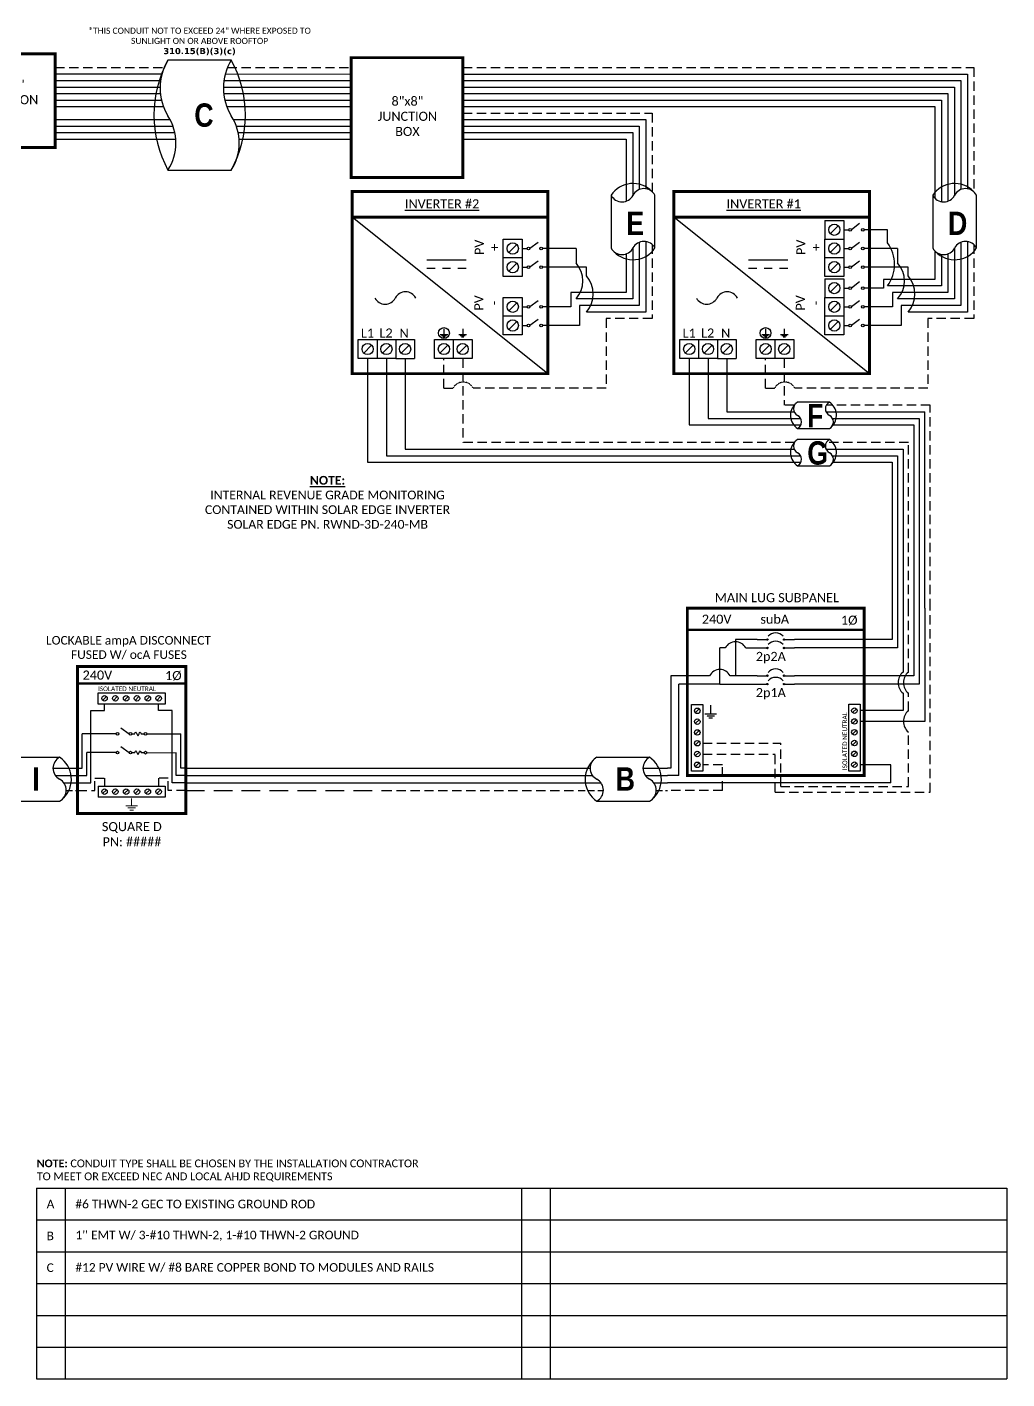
# Model space of a CAD drawing. Header units: feet. Extents: x 8170 to 8800, y 14547 to 15104.
# Drawn here: x 8405 to 8800, y 14547 to 15092 of the extents above; entities that cross this region are included whole.
import ezdxf

# ---------------------------------------------------------------- set-up
doc = ezdxf.new("R2010")
doc.units = ezdxf.units.FT
doc.header["$MEASUREMENT"] = 0
doc.linetypes.add('DASHED', pattern=[0.75, 0.5, -0.25])
doc.linetypes.add('HIDDEN', pattern=[0.375, 0.25, -0.125])
for name, color, linetype in [('ONE LINE BLOCKS', 7, 'Continuous'), ('TABLES', 7, 'Continuous'), ('TEXT', 7, 'Continuous'), ('Z - TITLEBLOCK TXT', 7, 'Continuous')]:
    doc.layers.add(name, color=color, linetype=linetype)
doc.styles.add('ONE LINE TXT', font='techb___.ttf')
doc.styles.get("Standard").update_dxf_attribs({"font": 'calibri.ttf'})

# ---------------------------------------------------------------- blocks, each defined once
blk = doc.blocks.new('2inverterSub')
at = {"layer": 'ONE LINE BLOCKS', "linetype": 'Continuous'}
h = blk.add_hatch(color=1, dxfattribs=at)
h.dxf.hatch_style = 1
edge = h.paths.add_edge_path()
edge.add_arc((40.28, 60.73), 0.291, 0, 360)
h = blk.add_hatch(color=1, dxfattribs=at)
h.dxf.hatch_style = 1
edge = h.paths.add_edge_path()
edge.add_arc((46.96, 60.73), 0.291, 0, 360)
h = blk.add_hatch(color=1, dxfattribs=at)
h.dxf.hatch_style = 1
edge = h.paths.add_edge_path()
edge.add_arc((40.28, 57.35), 0.291, 0, 360)
h = blk.add_hatch(color=1, dxfattribs=at)
h.dxf.hatch_style = 1
edge = h.paths.add_edge_path()
edge.add_arc((46.96, 57.35), 0.291, 0, 360)
h = blk.add_hatch(color=1, dxfattribs=at)
h.dxf.hatch_style = 1
edge = h.paths.add_edge_path()
edge.add_arc((40.28, 46.17), 0.291, 0, 360)
h = blk.add_hatch(color=1, dxfattribs=at)
h.dxf.hatch_style = 1
edge = h.paths.add_edge_path()
edge.add_arc((46.96, 46.17), 0.291, 0, 360)
h = blk.add_hatch(color=1, dxfattribs=at)
h.dxf.hatch_style = 1
edge = h.paths.add_edge_path()
edge.add_arc((40.28, 42.79), 0.291, 0, 360)
h = blk.add_hatch(color=1, dxfattribs=at)
h.dxf.hatch_style = 1
edge = h.paths.add_edge_path()
edge.add_arc((46.96, 42.79), 0.291, 0, 360)
at = {"color": 7, "linetype": 'Continuous'}
for p, q in [((90.5, 73.37), (90.5, 60.73)), ((99.2, 73.37), (99.2, 46.17)), ((36.09, 60.73), (27.43, 60.73)), ((27.43, 60.73), (27.43, 46.17)), ((90.5, 60.73), (51.15, 60.73)), ((17.02, 46.17), (1.34, 46.17)), ((1.34, 46.17), (1.34, 9)), ((36.09, 46.17), (25.26, 46.17)), ((99.2, 46.17), (51.15, 46.17)), ((1.34, 9), (0, 9))]:
    blk.add_line(p, q, dxfattribs=at)
at = {"color": 10, "linetype": 'Continuous'}
for p, q in [((92.67, 73.37), (92.67, 57.35)), ((101.37, 73.37), (101.37, 42.79)), ((21.14, 42.79), (21.14, 57.35)), ((23.31, 57.35), (21.14, 57.35)), ((31.55, 57.35), (36.09, 57.35)), ((92.67, 57.35), (51.15, 57.35)), ((21.14, 42.79), (4.63, 42.79)), ((4.63, 6), (4.63, 42.79)), ((21.14, 42.79), (36.09, 42.79)), ((101.37, 42.79), (51.15, 42.79)), ((4.63, 6), (0, 6))]:
    blk.add_line(p, q, dxfattribs=at)
at = {"color": 253, "linetype": 'Continuous'}
for p, q in [((94.85, 73.37), (94.85, 47.66)), ((103.55, 73.37), (103.55, 27.76)), ((94.85, 39.1), (94.85, 32.11)), ((94.85, 32.11), (77.54, 32.11)), ((103.55, 27.76), (77.54, 27.76)), ((89.88, 10.36), (77.54, 10.36)), ((89.88, 3), (89.88, 10.36)), ((89.88, 3), (0, 3))]:
    blk.add_line(p, q, dxfattribs=at)
at = {"color": 10, "linetype": 'Continuous'}
blk.add_arc((27.43, 55.19), 4.65, 27.6639, 152.3361, dxfattribs=at)
at = {"color": 7, "linetype": 'Continuous'}
blk.add_arc((21.14, 44.01), 4.65, 27.6639, 152.3361, dxfattribs=at)
at = {"color": 253, "linetype": 'Continuous'}
blk.add_arc((98.43, 43.38), 5.58, 129.9215, 230.0785, dxfattribs=at)
at = {"layer": 'ONE LINE BLOCKS', "lineweight": 50}
blk.add_line((8.04, 64.67), (79.2, 64.67), dxfattribs=at)
at = {"layer": 'ONE LINE BLOCKS', "lineweight": 50, "const_width": 1.19}
blk.add_lwpolyline([(8.04, 6.01), (8.04, 73.37), (79.2, 73.37), (79.2, 6.01)], close=True, dxfattribs=at)
at = {"layer": 'TEXT', "color": 92, "linetype": 'HIDDEN', "ltscale": 15}
for p, q in [((97.02, 47.66), (97.02, 73.37)), ((105.72, -0.66), (105.72, 73.37)), ((97.02, 32.03), (97.02, 39.1)), ((97.02, 1.52), (97.02, 23.48)), ((14.31, 18.99), (45.6, 18.99)), ((45.6, 1.52), (45.6, 18.99)), ((14.31, 14.64), (43.39, 14.64)), ((43.39, -0.66), (43.39, 14.64)), ((22.14, 10.28), (14.31, 10.28)), ((22.14, 0), (22.14, 10.28)), ((22.14, 0), (0, 0)), ((45.6, 1.52), (97.02, 1.52)), ((43.39, -0.66), (105.72, -0.66))]:
    blk.add_line(p, q, dxfattribs=at)
at = {"layer": 'TEXT', "color": 92, "linetype": 'HIDDEN', "flags": 128}
for points in [[(17.42, 34.26), (17.42, 30.76)], [(15.08, 30.76), (19.76, 30.76)], [(18.95, 29.89), (15.89, 29.89)], [(18.13, 29.02), (16.7, 29.02)]]:
    blk.add_lwpolyline(points, dxfattribs=at)
at = {"layer": 'TEXT', "color": 92, "linetype": 'Continuous', "ltscale": 4}
for centre in [(100.49, 43.38), (100.49, 27.76)]:
    blk.add_arc(centre, 5.51, 129.059, 230.941, dxfattribs=at)
at = {"layer": 'Z - TITLEBLOCK TXT', "color": 1, "linetype": 'Continuous'}
for p, q in [((9.77, 7.69), (9.77, 34.63)), ((9.77, 34.63), (14.31, 34.63)), ((14.31, 34.63), (14.31, 7.69)), ((73, 7.76), (73, 34.71)), ((73, 34.71), (77.54, 34.71)), ((77.54, 34.71), (77.54, 7.76)), ((14.31, 7.69), (9.77, 7.69)), ((77.54, 7.76), (73, 7.76))]:
    blk.add_line(p, q, dxfattribs=at)
at = {"layer": 'Z - TITLEBLOCK TXT', "color": 4, "linetype": 'Continuous'}
for p, q in [((12.83, 32.82), (11.25, 31.25)), ((76.06, 32.9), (74.49, 31.32)), ((12.83, 28.47), (11.25, 26.9)), ((76.06, 28.54), (74.49, 26.97)), ((12.83, 24.12), (11.25, 22.55)), ((76.06, 24.19), (74.49, 22.62)), ((12.83, 19.77), (11.25, 18.2)), ((76.06, 19.84), (74.49, 18.27)), ((12.83, 15.42), (11.25, 13.85)), ((12.83, 11.07), (11.25, 9.5)), ((76.06, 15.49), (74.49, 13.92)), ((76.06, 11.14), (74.49, 9.57))]:
    blk.add_line(p, q, dxfattribs=at)
at = {"layer": 'Z - TITLEBLOCK TXT', "color": 1, "linetype": 'Continuous', "flags": 128}
for points in [[(36.09, 60.73), (40.28, 60.73)], [(36.09, 60.73), (40.28, 60.73)], [(46.96, 60.73), (51.15, 60.73)], [(36.09, 57.35), (40.28, 57.35)], [(36.09, 57.35), (40.28, 57.35)], [(46.96, 57.35), (51.15, 57.35)], [(36.09, 46.17), (40.28, 46.17)], [(36.09, 46.17), (40.28, 46.17)], [(46.96, 46.17), (51.15, 46.17)], [(36.09, 42.79), (40.28, 42.79)], [(36.09, 42.79), (40.28, 42.79)], [(46.96, 42.79), (51.15, 42.79)]]:
    blk.add_lwpolyline(points, dxfattribs=at)
at = {"layer": 'Z - TITLEBLOCK TXT', "color": 1, "linetype": 'Continuous'}
for centre in [(40.28, 60.73), (46.96, 60.73), (40.28, 57.35), (46.96, 57.35), (40.28, 46.17), (46.96, 46.17), (40.28, 42.79), (46.96, 42.79)]:
    blk.add_circle(centre, 0.291, dxfattribs=at)
at = {"layer": 'Z - TITLEBLOCK TXT', "color": 4, "linetype": 'Continuous'}
for centre in [(12.04, 32.04), (75.27, 32.11), (12.04, 27.69), (75.27, 27.76), (12.04, 23.34), (75.27, 23.41), (12.04, 18.99), (75.27, 19.06), (12.04, 14.64), (12.04, 10.28), (75.27, 14.71), (75.27, 10.36)]:
    blk.add_circle(centre, 1.11, dxfattribs=at)
at = {"layer": 'Z - TITLEBLOCK TXT', "color": 1, "linetype": 'Continuous'}
for centre in [(43.62, 59.53), (43.62, 56.15), (43.62, 44.97), (43.62, 41.59)]:
    blk.add_arc(centre, 3.93, 40.3392, 139.6608, dxfattribs=at)
at = {"layer": 'TABLES', "color": 1, "linetype": 'Continuous'}
for s, p in [('2p2A', (35.59, 52.11)), ('2p1A', (35.59, 37.55))]:
    blk.add_text(s, height=3.658, dxfattribs=at).set_placement(p)
at = {"layer": 'TABLES', "color": 4, "linetype": 'Continuous'}
blk.add_text('ISOLATED NEUTRAL', height=1.8743, rotation=90, dxfattribs=at).set_placement((72.35, 8.12))
at = {"layer": 'TEXT', "color": 1, "attachment_point": 5}
for s, width, gutter_width, insert, char_height in [('MAIN LUG SUBPANEL ', 62.3984, 7.17, (44.08, 77.57), 3.6576), ('240V', 0.1481, 0.75, (19.83, 68.92), 3.658), ('subA', 0.1481, 0.75, (43.21, 68.92), 3.658), ('1Ø', 0.1481, 0.75, (73.19, 68.41), 3.658)]:
    blk.add_mtext_dynamic_manual_height_columns(s, width=width, gutter_width=gutter_width, heights=[0], dxfattribs=dict(at, insert=insert, char_height=char_height))
blk = doc.blocks.new('*U17')
at = {"color": 7, "linetype": 'Continuous'}
for p, q in [((-7.14, 13.31), (-28.39, 13.31)), ((-28.39, -4.31), (-7.14, -4.31))]:
    blk.add_line(p, q, dxfattribs=at)
at = {"color": 7}
for p, q in [((-35.53, 9), (-31.05, 9)), ((-9.81, 9), (0, 9))]:
    blk.add_line(p, q, dxfattribs=at)
at = {"color": 10}
for p, q in [((-35.53, 6), (-30.11, 6)), ((-8.87, 6), (0, 6))]:
    blk.add_line(p, q, dxfattribs=at)
at = {"color": 253}
for p, q in [((-35.53, 3), (-26.66, 3)), ((-5.41, 3), (0, 3))]:
    blk.add_line(p, q, dxfattribs=at)
at = {"color": 92, "linetype": 'HIDDEN', "ltscale": 10}
for p, q in [((-4.48, 0), (0, 0)), ((-35.53, 0), (-25.72, 0))]:
    blk.add_line(p, q, dxfattribs=at)
at = {"color": 7, "linetype": 'Continuous'}
for centre, start, end in [((-22.54, 4.5), 133.9732, 236.4265), ((-12.99, 4.5), 313.9732, 56.4265)]:
    blk.add_arc(centre, 10.58, start, end, dxfattribs=at)
at = {"linetype": 'Continuous'}
for centre, start, end in [((-26.08, 8.91), 117.6639, 242.3361), ((-4.83, 8.91), 117.6639, 242.3361), ((-30.7, 0.09), 297.6639, 62.3361), ((-9.45, 0.09), 297.6639, 62.3361)]:
    blk.add_arc(centre, 4.98, start, end, dxfattribs=at)
blk = doc.blocks.new('*U23')
at = {"color": 7}
blk.add_line((-79.14, 9), (0, 9), dxfattribs=at)
at = {"color": 10}
blk.add_line((-79.14, 6), (0, 6), dxfattribs=at)
at = {"color": 253}
blk.add_line((-79.14, 3), (0, 3), dxfattribs=at)
at = {"color": 92, "linetype": 'HIDDEN', "ltscale": 15}
blk.add_line((-79.14, 0), (0, 0), dxfattribs=at)
blk = doc.blocks.new('*U24')
at = {"color": 7, "linetype": 'Continuous'}
for p, q in [((-7.14, 13.31), (-28.39, 13.31)), ((-28.39, -4.31), (-7.14, -4.31))]:
    blk.add_line(p, q, dxfattribs=at)
at = {"color": 7}
for p, q in [((-35.53, 9), (-31.05, 9)), ((-9.81, 9), (0, 9))]:
    blk.add_line(p, q, dxfattribs=at)
at = {"color": 10}
for p, q in [((-35.53, 6), (-30.11, 6)), ((-8.87, 6), (0, 6))]:
    blk.add_line(p, q, dxfattribs=at)
at = {"color": 253}
for p, q in [((-35.53, 3), (-26.66, 3)), ((-5.41, 3), (0, 3))]:
    blk.add_line(p, q, dxfattribs=at)
at = {"color": 92, "linetype": 'HIDDEN', "ltscale": 10}
for p, q in [((-4.48, 0), (0, 0)), ((-35.53, 0), (-25.72, 0))]:
    blk.add_line(p, q, dxfattribs=at)
at = {"color": 7, "linetype": 'Continuous'}
for centre, start, end in [((-22.54, 4.5), 133.9732, 236.4265), ((-12.99, 4.5), 313.9732, 56.4265)]:
    blk.add_arc(centre, 10.58, start, end, dxfattribs=at)
at = {"linetype": 'Continuous'}
for centre, start, end in [((-26.08, 8.91), 117.6639, 242.3361), ((-4.83, 8.91), 117.6639, 242.3361), ((-30.7, 0.09), 297.6639, 62.3361), ((-9.45, 0.09), 297.6639, 62.3361)]:
    blk.add_arc(centre, 4.98, start, end, dxfattribs=at)
blk = doc.blocks.new('*U25')
at = {"lineweight": 50}
blk.add_line((-43.61, 43.06), (0, 43.06), dxfattribs=at)
at = {"color": 1, "linetype": 'Continuous'}
for p, q in [((-35.27, 34.78), (-35.27, 39.32)), ((-35.27, 39.32), (-8.32, 39.32)), ((-8.32, 39.32), (-8.32, 34.78)), ((-8.32, 34.78), (-35.27, 34.78)), ((-26.07, 25.18), (-22.81, 22.74)), ((-21.73, 22.73), (-20.49, 22.73)), ((-17.94, 22.73), (-16.7, 22.73)), ((-26.07, 17.65), (-22.81, 15.2)), ((-21.73, 15.2), (-20.49, 15.2)), ((-17.94, 15.2), (-16.7, 15.2)), ((-35.27, 1.76), (-8.32, 1.76)), ((-35.27, 1.76), (-35.27, -2.78)), ((-8.32, 1.76), (-8.32, -2.78)), ((-8.32, -2.78), (-35.27, -2.78))]:
    blk.add_line(p, q, dxfattribs=at)
at = {"color": 4, "linetype": 'Continuous'}
for p, q in [((-31.89, 37.83), (-33.46, 36.26)), ((-27.53, 37.83), (-29.11, 36.26)), ((-23.18, 37.83), (-24.76, 36.26)), ((-18.83, 37.83), (-20.41, 36.26)), ((-14.48, 37.83), (-16.06, 36.26)), ((-10.13, 37.83), (-11.7, 36.26)), ((-31.89, 0.28), (-33.46, -1.3)), ((-27.53, 0.28), (-29.11, -1.3)), ((-23.18, 0.28), (-24.76, -1.3)), ((-18.83, 0.28), (-20.41, -1.3)), ((-14.48, 0.28), (-16.06, -1.3)), ((-10.13, 0.28), (-11.7, -1.3))]:
    blk.add_line(p, q, dxfattribs=at)
at = {"color": 253, "linetype": 'Continuous'}
for p, q in [((-32.67, 32.17), (-32.67, 34.78)), ((-10.92, 32.17), (-10.92, 34.78)), ((-38.16, 3), (-38.16, 32.17)), ((-38.16, 32.17), (-32.67, 32.17)), ((-5.43, 32.17), (-10.92, 32.17)), ((-5.43, 3), (-5.43, 32.17)), ((-43.61, 3), (-38.16, 3)), ((0, 3), (-5.43, 3))]:
    blk.add_line(p, q, dxfattribs=at)
at = {"color": 7, "linetype": 'Continuous'}
for p, q in [((-27.97, 22.73), (-41.66, 22.73)), ((-41.66, 9), (-41.66, 22.73)), ((-15.62, 22.73), (-1.93, 22.73)), ((-1.93, 9), (-1.93, 22.73))]:
    blk.add_line(p, q, dxfattribs=at)
at = {"color": 10, "linetype": 'Continuous'}
for p, q in [((-27.97, 15.2), (-39.8, 15.2)), ((-39.8, 6), (-39.8, 15.2)), ((-15.62, 15.2), (-3.79, 15.19)), ((-3.79, 6), (-3.79, 15.2)), ((-43.61, 6), (-39.8, 6)), ((0, 6), (-3.79, 6))]:
    blk.add_line(p, q, dxfattribs=at)
at = {"color": 7}
for p, q in [((-43.61, 9), (-41.66, 9)), ((0, 9), (-1.93, 9))]:
    blk.add_line(p, q, dxfattribs=at)
at = {"color": 92, "linetype": 'HIDDEN', "ltscale": 15}
for p, q in [((-43.61, 0), (-36.58, 0)), ((-36.58, 0), (-36.58, 4.9)), ((-36.58, 4.9), (-32.67, 4.9)), ((-32.67, 4.9), (-32.67, 1.76)), ((-7.01, 4.9), (-10.92, 4.9)), ((-10.92, 4.9), (-10.92, 1.76)), ((-7.01, 0), (-7.01, 4.9)), ((0, 0), (-7.01, 0))]:
    blk.add_line(p, q, dxfattribs=at)
at = {"lineweight": 50, "const_width": 1.19}
blk.add_lwpolyline([(-43.61, -9.34), (-43.61, 49.84), (0, 49.84), (0, -9.34)], close=True, dxfattribs=at)
at = {"color": 92, "linetype": 'Continuous', "lineweight": 5, "ltscale": 0.05, "flags": 128}
for points in [[(-21.8, -3.32), (-21.8, -6.17)], [(-24.14, -6.17), (-19.45, -6.17)], [(-20.27, -7.03), (-23.32, -7.03)], [(-21.08, -7.9), (-22.51, -7.9)]]:
    blk.add_lwpolyline(points, dxfattribs=at)
at = {"color": 4, "linetype": 'Continuous'}
for centre in [(-32.67, 37.05), (-28.32, 37.05), (-23.97, 37.05), (-19.62, 37.05), (-15.27, 37.05), (-10.92, 37.05), (-32.67, -0.51), (-28.32, -0.51), (-23.97, -0.51), (-19.62, -0.51), (-15.27, -0.51), (-10.92, -0.51)]:
    blk.add_circle(centre, 1.11, dxfattribs=at)
at = {"color": 1, "linetype": 'Continuous'}
for centre in [(-27.43, 22.73), (-22.27, 22.73), (-16.16, 22.73), (-27.43, 15.2), (-22.27, 15.2), (-16.16, 15.19)]:
    blk.add_circle(centre, 0.541, dxfattribs=at)
for points in [[(-20.49, 22.73), (-20.12, 23.49), (-19.22, 21.97), (-18.39, 23.49), (-17.94, 22.73)], [(-20.49, 15.2), (-20.12, 15.96), (-19.22, 14.43), (-18.39, 15.96), (-17.94, 15.2)]]:
    blk.add_spline(points, degree=3, dxfattribs=at)
at = {"color": 7}
blk.add_blockref('*U24', (-43.61, 0), dxfattribs=at)
at = {"color": 4, "linetype": 'Continuous'}
blk.add_text('ISOLATED NEUTRAL', height=1.8743, dxfattribs=at).set_placement((-35.32, 39.97))
at = {"color": 1}
for s, width, gutter_width, heights, insert, char_height, attachment_point in [('\\A1;\\pi2.6661;LOCKABLE ampA DISCONNECT \\P\\pi12.722;FUSED W/ ocA FUSES', 71.8931, 92.23, [18.56], (-58.88, 62.16), 3.4544, 1), ('240V', 0.1481, 0.75, [0], (-35.55, 46.4), 3.658, 5), ('1Ø', 0.1481, 0.75, [0], (-4.98, 46.1), 3.658, 5), ('\\A1;\\pi5.5987,t23.887;SQUARE D\\P\\pi5.8899,t24.178;PN: #####', 35.0816, 28.88, [13.54], (-39.35, -12.75), 3.6576, 1)]:
    blk.add_mtext_dynamic_manual_height_columns(s, width=width, gutter_width=gutter_width, heights=heights, dxfattribs=dict(at, insert=insert, char_height=char_height, attachment_point=attachment_point))
blk = doc.blocks.new('*U29')
at = {"color": 7}
blk.add_line((-79.14, 9), (0, 9), dxfattribs=at)
at = {"color": 10}
blk.add_line((-79.14, 6), (0, 6), dxfattribs=at)
at = {"color": 253}
blk.add_line((-79.14, 3), (0, 3), dxfattribs=at)
at = {"color": 92, "linetype": 'DASHED', "ltscale": 15}
blk.add_line((-79.14, 0), (0, 0), dxfattribs=at)
at = {"color": 1, "insert": (-22.08, 115.96), "char_height": 3.5433, "attachment_point": 5}
blk.add_mtext_dynamic_manual_height_columns('{\\fCalibri|b1|i0|c0|p34;\\LNOTE:\\P}INTERNAL REVENUE GRADE MONITORING\\PCONTAINED WITHIN SOLAR EDGE INVERTER\\PSOLAR EDGE PN. RWND-3D-240-MB', width=99.534, gutter_width=7.17, heights=[0], dxfattribs=at)
blk = doc.blocks.new('8x8box')
at = {"lineweight": 50, "const_width": 1.19}
blk.add_lwpolyline([(37.78, 0), (0, 0), (0, 37.78), (37.78, 37.78)], close=True, dxfattribs=at)
at = {"color": 1, "insert": (19.03, 19.26), "char_height": 3.6576, "attachment_point": 5}
blk.add_mtext_dynamic_manual_height_columns('8"x8"  JUNCTION BOX ', width=0.4767, gutter_width=7.17, heights=[0], dxfattribs=at)
blk = doc.blocks.new('*T22')
at = {"linetype": 'ByBlock', "lineweight": -2, "transparency": 16777216}
for p, q in [((0, 0), (390.51, 0)), ((0, 0), (0, -76.8)), ((11.58, 0), (11.58, -76.8)), ((195.1, 0), (195.1, -76.8)), ((206.68, 0), (206.68, -76.8)), ((390.51, 0), (390.51, -76.8)), ((0, -12.8), (390.51, -12.8)), ((0, -25.61), (390.51, -25.61)), ((0, -38.41), (390.51, -38.41)), ((0, -51.22), (390.51, -51.22)), ((0, -64.02), (390.51, -64.02)), ((0, -76.8), (390.51, -76.8))]:
    blk.add_line(p, q, dxfattribs=at)
at = {"color": 0, "linetype": 'Continuous', "transparency": 16777216, "char_height": 3.4544, "attachment_point": 4}
for s, insert, width in [('{\\fCalibri|b0|i0|c0;A', (4.06, -6.4), 3.4544), ('{\\fCalibri|b0|i0|c0;#6 THWN-2 GEC TO EXISTING GROUND ROD', (15.65, -6.4), 175.3856), ('{\\fCalibri|b0|i0|c0;', (199.16, -6.4), 3.4544), ('{\\fCalibri|b0|i0|c0;', (210.74, -6.4), 175.7027), ('{\\fCalibri|b0|i0|c0;B', (4.06, -19.21), 3.4544), ("{\\fCalibri|b0|i0|c0;1'' EMT W/ 3-#10 THWN-2, 1-#10 THWN-2 GROUND", (15.65, -19.21), 175.3856), ('{\\fCalibri|b0|i0|c0;', (199.16, -19.21), 3.4544), ('{\\fCalibri|b0|i0|c0;', (210.74, -19.21), 175.7027), ('{\\fCalibri|b0|i0|c0;C', (4.06, -32.01), 3.4544), ('{\\fCalibri|b0|i0|c0;#12 PV WIRE W/ #8 BARE COPPER BOND TO MODULES AND RAILS', (15.65, -32.01), 175.3856), ('{\\fCalibri|b0|i0|c0;', (199.16, -32.01), 3.4544), ('{\\fCalibri|b0|i0|c0;', (210.74, -32.01), 175.7027), ('{\\fCalibri|b0|i0|c0;', (4.06, -44.82), 3.4544), ('{\\fCalibri|b0|i0|c0;', (15.65, -44.82), 175.3856), ('{\\fCalibri|b0|i0|c0;', (199.16, -44.82), 3.4544), ('{\\fCalibri|b0|i0|c0;', (210.74, -44.82), 175.7027), ('{\\fCalibri|b0|i0|c0;', (4.06, -57.62), 3.4544), ('{\\fCalibri|b0|i0|c0;', (15.65, -57.62), 175.3856), ('{\\fCalibri|b0|i0|c0;', (199.16, -57.62), 3.4544), ('{\\fCalibri|b0|i0|c0;', (210.74, -57.62), 175.7027), ('{\\fCalibri|b0|i0|c0;', (4.06, -70.41), 3.4544), ('{\\fCalibri|b0|i0|c0;', (15.65, -70.41), 175.3856), ('{\\fCalibri|b0|i0|c0;', (199.16, -70.41), 3.4544), ('{\\fCalibri|b0|i0|c0;', (210.74, -70.41), 175.7027)]:
    blk.add_mtext(s, dxfattribs=dict(at, insert=insert, width=width))

msp = doc.modelspace()

# ---------------------------------------------------------------- linework, layer by layer
at = {"color": 7, "linetype": 'Continuous'}
for p, q in [((8487.66, 15078.34), (8462.16, 15078.34)), ((8416.77, 15070.09), (8459.18, 15070.09)), ((8484.67, 15070.09), (8535.91, 15070.09)), ((8580.78, 15070.09), (8781.24, 15070.09)), ((8781.24, 15070.09), (8781.24, 15026.2)), ((8416.77, 15064.85), (8459.08, 15064.85)), ((8484.58, 15064.85), (8535.91, 15064.85)), ((8580.78, 15064.85), (8776, 15064.85)), ((8776, 15064.85), (8776, 15021.54)), ((8416.77, 15059.61), (8460.32, 15059.61)), ((8485.81, 15059.61), (8535.91, 15059.61)), ((8580.78, 15059.61), (8770.76, 15059.61)), ((8770.76, 15059.61), (8770.76, 15022.75)), ((8416.77, 15051.74), (8464.18, 15051.74)), ((8489.67, 15051.74), (8535.91, 15051.74)), ((8580.78, 15051.74), (8651.81, 15051.74)), ((8651.81, 15051.74), (8651.81, 15026.2)), ((8416.77, 15046.5), (8465.3, 15046.5)), ((8490.79, 15046.5), (8535.91, 15046.5)), ((8580.78, 15046.5), (8646.57, 15046.5)), ((8646.57, 15046.5), (8646.57, 15021.54)), ((8462.16, 15034.01), (8487.66, 15034.01)), ((8640.48, 15023.91), (8640.48, 15002.67)), ((8658.11, 15002.67), (8658.11, 15023.91)), ((8769.91, 15023.91), (8769.91, 15002.67)), ((8787.54, 15002.67), (8787.54, 15023.91)), ((8615.07, 14952.06), (8536.3, 15015.08)), ((8744.5, 14952.06), (8665.73, 15015.08)), ((8651.81, 15004.96), (8651.81, 14979.51)), ((8770.76, 15001.5), (8770.76, 14990)), ((8781.24, 15004.96), (8781.24, 14979.51)), ((8582.12, 14997.82), (8566.35, 14997.82)), ((8646.57, 15000.29), (8646.57, 14984.76)), ((8711.55, 14997.82), (8695.78, 14997.82)), ((8776, 15000.29), (8776, 14984.76)), ((8569.65, 14994.41), (8566.35, 14994.41)), ((8575.88, 14994.41), (8572.59, 14994.41)), ((8582.12, 14994.41), (8578.82, 14994.41)), ((8699.08, 14994.41), (8695.78, 14994.41)), ((8705.31, 14994.41), (8702.02, 14994.41)), ((8711.55, 14994.41), (8708.25, 14994.41)), ((8770.76, 14990), (8750.09, 14990)), ((8750.09, 14990), (8750.09, 14986.52)), ((8646.57, 14984.76), (8624.24, 14984.76)), ((8624.24, 14984.76), (8624.24, 14978.99)), ((8654.43, 14987.38), (8654.43, 14987.38)), ((8750.09, 14986.52), (8742.36, 14986.52)), ((8776, 14984.76), (8753.67, 14984.76)), ((8753.67, 14984.76), (8753.67, 14978.99)), ((8783.86, 14987.38), (8783.86, 14987.38)), ((8624.24, 14978.99), (8612.92, 14978.99)), ((8651.81, 14979.51), (8627.82, 14979.51)), ((8627.82, 14979.51), (8627.82, 14971.46)), ((8753.67, 14978.99), (8742.36, 14978.99)), ((8781.24, 14979.51), (8757.25, 14979.51)), ((8757.25, 14979.51), (8757.25, 14971.46)), ((8627.82, 14971.46), (8612.92, 14971.46)), ((8757.25, 14971.46), (8742.36, 14971.46)), ((8542.51, 14958.22), (8542.51, 14916.4)), ((8671.94, 14958.22), (8671.94, 14931.43)), ((8728.32, 14940.58), (8715.51, 14940.58)), ((8671.94, 14931.43), (8716.87, 14931.43)), ((8715.51, 14929.95), (8728.32, 14929.95)), ((8729.69, 14931.43), (8762.32, 14931.43)), ((8762.32, 14931.43), (8762.32, 14857.67)), ((8728.32, 14925.56), (8715.51, 14925.56)), ((8542.51, 14916.4), (8716.87, 14916.4)), ((8715.51, 14914.93), (8728.32, 14914.93)), ((8729.69, 14916.4), (8753.62, 14916.4)), ((8753.62, 14916.4), (8753.62, 14857.67))]:
    msp.add_line(p, q, dxfattribs=at)
at = {"color": 10, "linetype": 'Continuous'}
for p, q in [((8416.77, 15072.74), (8459.72, 15072.74)), ((8485.21, 15072.72), (8535.91, 15072.7)), ((8580.78, 15072.71), (8783.87, 15072.71)), ((8783.87, 15072.71), (8783.86, 15026.52)), ((8416.77, 15067.47), (8458.97, 15067.47)), ((8484.46, 15067.47), (8535.91, 15067.47)), ((8580.78, 15067.47), (8778.62, 15067.47)), ((8778.62, 15067.47), (8778.62, 15023.72)), ((8416.77, 15062.23), (8459.53, 15062.23)), ((8485.02, 15062.23), (8535.91, 15062.23)), ((8580.78, 15062.23), (8773.38, 15062.23)), ((8773.38, 15062.23), (8773.38, 15021.33)), ((8416.77, 15054.36), (8463.02, 15054.36)), ((8488.52, 15054.36), (8535.91, 15054.36)), ((8580.78, 15054.36), (8654.44, 15054.36)), ((8654.44, 15054.36), (8654.43, 15026.52)), ((8416.77, 15049.12), (8464.92, 15049.12)), ((8490.42, 15049.12), (8535.91, 15049.12)), ((8580.78, 15049.12), (8649.19, 15049.12)), ((8649.19, 15049.12), (8649.19, 15023.72)), ((8751.73, 15010.01), (8742.36, 15010.01)), ((8751.73, 15004.74), (8751.73, 15010.01)), ((8626.36, 15002.47), (8612.92, 15002.47)), ((8626.36, 15002.47), (8626.36, 14996.65)), ((8649.19, 15002.47), (8649.19, 14982.13)), ((8654.43, 15005.28), (8654.43, 14976.89)), ((8755.79, 15002.47), (8742.36, 15002.47)), ((8755.79, 15002.47), (8755.79, 14996.65)), ((8778.62, 15002.47), (8778.62, 14982.13)), ((8783.86, 15005.28), (8783.86, 14976.89)), ((8773.38, 15000.09), (8773.38, 14987.38)), ((8630.55, 14994.94), (8612.92, 14994.94)), ((8630.55, 14991.4), (8630.55, 14994.99)), ((8759.98, 14994.94), (8742.36, 14994.94)), ((8759.98, 14991.4), (8759.98, 14994.99)), ((8773.38, 14987.38), (8751.73, 14987.38)), ((8649.19, 14982.13), (8626.36, 14982.13)), ((8778.62, 14982.13), (8755.79, 14982.13)), ((8654.43, 14976.89), (8630.55, 14976.89)), ((8783.86, 14976.89), (8759.98, 14976.89)), ((8550.05, 14958.22), (8550.05, 14919.03)), ((8679.48, 14958.22), (8679.48, 14934.06)), ((8679.48, 14934.06), (8716.74, 14934.06)), ((8729.56, 14934.06), (8764.49, 14934.06)), ((8764.49, 14934.06), (8764.49, 14857.67)), ((8550.05, 14919.03), (8716.74, 14919.03)), ((8729.56, 14919.03), (8755.79, 14919.03)), ((8755.79, 14919.03), (8755.79, 14857.67))]:
    msp.add_line(p, q, dxfattribs=at)
at = {"color": 1, "linetype": 'Continuous'}
for p, q in [((8726.54, 15013.77), (8734.08, 15013.77)), ((8726.54, 15013.77), (8726.54, 15006.24)), ((8734.08, 15013.77), (8734.08, 15006.24)), ((8740.5, 15012.47), (8737.24, 15010.02)), ((8597.11, 14991.17), (8597.11, 15006.24)), ((8597.11, 15006.24), (8604.65, 15006.24)), ((8597.11, 14991.17), (8597.11, 15006.24)), ((8604.65, 15006.24), (8604.65, 14991.17)), ((8604.65, 15006.24), (8604.65, 14998.7)), ((8726.54, 14991.17), (8726.54, 15006.24)), ((8726.54, 15006.24), (8734.08, 15006.24)), ((8726.54, 14991.17), (8726.54, 15006.24)), ((8734.08, 15010.01), (8736.12, 15010.01)), ((8734.08, 15006.24), (8734.08, 14991.17)), ((8734.08, 15006.24), (8734.08, 14998.7)), ((8604.65, 15002.47), (8606.68, 15002.47)), ((8611.07, 15004.93), (8607.81, 15002.49)), ((8734.08, 15002.47), (8736.12, 15002.47)), ((8740.5, 15004.93), (8737.24, 15002.49)), ((8604.65, 14998.7), (8597.11, 14998.7)), ((8611.07, 14997.4), (8607.81, 14994.95)), ((8734.08, 14998.7), (8726.54, 14998.7)), ((8740.5, 14997.4), (8737.24, 14994.95)), ((8604.65, 14991.17), (8597.11, 14991.17)), ((8604.65, 14994.94), (8606.68, 14994.94)), ((8734.08, 14991.17), (8726.54, 14991.17)), ((8726.54, 14990.29), (8734.08, 14990.29)), ((8726.54, 14990.29), (8726.54, 14982.76)), ((8734.08, 14994.94), (8736.12, 14994.94)), ((8734.08, 14990.29), (8734.08, 14982.76)), ((8734.08, 14986.52), (8736.12, 14986.52)), ((8740.5, 14988.99), (8737.24, 14986.54)), ((8597.11, 14967.69), (8597.11, 14982.76)), ((8597.11, 14982.76), (8604.65, 14982.76)), ((8604.65, 14982.76), (8604.65, 14975.22)), ((8604.65, 14978.99), (8606.68, 14978.99)), ((8611.07, 14981.45), (8607.81, 14979.01)), ((8726.54, 14967.69), (8726.54, 14982.76)), ((8726.54, 14982.76), (8734.08, 14982.76)), ((8734.08, 14982.76), (8734.08, 14975.22)), ((8734.08, 14978.99), (8736.12, 14978.99)), ((8740.5, 14981.45), (8737.24, 14979.01)), ((8604.65, 14975.22), (8597.11, 14975.22)), ((8604.65, 14975.22), (8604.65, 14967.69)), ((8611.07, 14973.92), (8607.81, 14971.47)), ((8734.08, 14975.22), (8726.54, 14975.22)), ((8734.08, 14975.22), (8734.08, 14967.69)), ((8740.5, 14973.92), (8737.24, 14971.47)), ((8604.65, 14971.46), (8606.68, 14971.46)), ((8734.08, 14971.46), (8736.12, 14971.46)), ((8538.74, 14965.76), (8553.81, 14965.76)), ((8538.74, 14958.22), (8538.74, 14965.76)), ((8538.74, 14965.76), (8546.28, 14965.76)), ((8546.28, 14965.76), (8546.28, 14958.22)), ((8553.81, 14965.76), (8553.81, 14958.22)), ((8553.81, 14965.76), (8561.35, 14965.76)), ((8561.35, 14965.76), (8561.35, 14958.22)), ((8569.45, 14965.76), (8584.52, 14965.76)), ((8569.45, 14958.22), (8569.45, 14965.76)), ((8569.45, 14965.76), (8576.99, 14965.76)), ((8576.99, 14965.76), (8576.99, 14958.22)), ((8584.52, 14965.76), (8584.52, 14958.22)), ((8604.65, 14967.69), (8597.11, 14967.69)), ((8668.18, 14965.76), (8683.25, 14965.76)), ((8668.18, 14958.22), (8668.18, 14965.76)), ((8668.18, 14965.76), (8675.71, 14965.76)), ((8675.71, 14965.76), (8675.71, 14958.22)), ((8683.25, 14965.76), (8683.25, 14958.22)), ((8683.25, 14965.76), (8690.78, 14965.76)), ((8690.78, 14965.76), (8690.78, 14958.22)), ((8698.88, 14965.76), (8713.95, 14965.76)), ((8698.88, 14958.22), (8698.88, 14965.76)), ((8698.88, 14965.76), (8706.42, 14965.76)), ((8706.42, 14965.76), (8706.42, 14958.22)), ((8713.95, 14965.76), (8713.95, 14958.22)), ((8734.08, 14967.69), (8726.54, 14967.69)), ((8553.81, 14958.22), (8538.74, 14958.22)), ((8553.81, 14958.22), (8561.35, 14958.22)), ((8584.52, 14958.22), (8569.45, 14958.22)), ((8683.25, 14958.22), (8668.18, 14958.22)), ((8683.25, 14958.22), (8690.78, 14958.22)), ((8713.95, 14958.22), (8698.88, 14958.22))]:
    msp.add_line(p, q, dxfattribs=at)
at = {"color": 4, "linetype": 'Continuous'}
for p, q in [((8731.92, 15011.61), (8728.7, 15008.4)), ((8602.49, 15004.08), (8599.27, 15000.86)), ((8731.92, 15004.08), (8728.7, 15000.86)), ((8602.49, 14996.54), (8599.27, 14993.33)), ((8731.92, 14996.54), (8728.7, 14993.33)), ((8731.92, 14988.13), (8728.7, 14984.92)), ((8602.49, 14980.6), (8599.27, 14977.38)), ((8731.92, 14980.6), (8728.7, 14977.38)), ((8602.49, 14973.06), (8599.27, 14969.85)), ((8731.92, 14973.06), (8728.7, 14969.85)), ((8544.12, 14963.59), (8540.91, 14960.38)), ((8551.65, 14963.59), (8548.44, 14960.38)), ((8559.19, 14963.59), (8555.97, 14960.38)), ((8574.83, 14963.59), (8571.61, 14960.38)), ((8582.36, 14963.59), (8579.15, 14960.38)), ((8673.55, 14963.59), (8670.34, 14960.38)), ((8681.09, 14963.59), (8677.87, 14960.38)), ((8688.62, 14963.59), (8685.41, 14960.38)), ((8704.26, 14963.59), (8701.04, 14960.38)), ((8711.79, 14963.59), (8708.58, 14960.38))]:
    msp.add_line(p, q, dxfattribs=at)
at = {"color": 92, "linetype": 'HIDDEN', "ltscale": 15}
for p, q in [((8657.06, 15004.03), (8657.06, 14974.27)), ((8786.49, 15004.03), (8786.49, 14974.27)), ((8657.06, 14974.27), (8638.55, 14974.27)), ((8638.55, 14974.27), (8638.55, 14946.19)), ((8786.49, 14974.27), (8767.98, 14974.27)), ((8767.98, 14974.27), (8767.98, 14946.19)), ((8573.22, 14946.19), (8573.22, 14958.22)), ((8580.75, 14958.22), (8580.75, 14924.29)), ((8702.65, 14946.19), (8702.65, 14958.22)), ((8710.18, 14958.22), (8710.18, 14939.32)), ((8573.22, 14946.19), (8576.82, 14946.19)), ((8638.55, 14946.19), (8585.06, 14946.19)), ((8702.65, 14946.19), (8706.25, 14946.19)), ((8767.98, 14946.19), (8714.49, 14946.19)), ((8714.24, 14939.32), (8710.18, 14939.32)), ((8768.84, 14939.32), (8727.05, 14939.32)), ((8768.84, 14857.67), (8768.84, 14939.32)), ((8714.24, 14924.29), (8580.75, 14924.29)), ((8760.14, 14924.29), (8727.05, 14924.29)), ((8760.14, 14857.67), (8760.14, 14924.29))]:
    msp.add_line(p, q, dxfattribs=at)
at = {"color": 253, "linetype": 'Continuous'}
for p, q in [((8557.58, 14958.22), (8557.58, 14921.66)), ((8687.01, 14958.22), (8687.01, 14936.69)), ((8687.01, 14936.69), (8714.17, 14936.69)), ((8726.98, 14936.69), (8766.67, 14936.69)), ((8766.67, 14857.67), (8766.67, 14936.69)), ((8557.58, 14921.66), (8714.17, 14921.66)), ((8726.98, 14921.66), (8757.97, 14921.66)), ((8757.97, 14921.66), (8757.97, 14857.67))]:
    msp.add_line(p, q, dxfattribs=at)
at = {"lineweight": 50, "const_width": 1.19}
for points in [[(8580.78, 15031.06), (8535.91, 15031.06), (8535.91, 15079.29), (8580.78, 15079.29)], [(8536.3, 15015.08), (8536.3, 15025.36), (8615.07, 15025.36), (8615.07, 15015.08)], [(8665.73, 15015.08), (8665.73, 15025.36), (8744.5, 15025.36), (8744.5, 15015.08)]]:
    msp.add_lwpolyline(points, close=True, dxfattribs=at)
at = {"color": 7, "lineweight": 50, "const_width": 1.19}
for points in [[(8536.3, 14952.06), (8536.3, 15025.36), (8615.07, 15025.36), (8615.07, 14952.06)], [(8665.73, 14952.06), (8665.73, 15025.36), (8744.5, 15025.36), (8744.5, 14952.06)]]:
    msp.add_lwpolyline(points, close=True, dxfattribs=at)
at = {"color": 92, "linetype": 'Continuous', "flags": 128}
for points in [[(8573.22, 14970.16), (8573.22, 14967.87)], [(8580.75, 14970.16), (8580.75, 14967.87)], [(8702.65, 14970.16), (8702.65, 14967.87)], [(8710.19, 14970.16), (8710.18, 14967.87)], [(8571.68, 14967.87), (8574.75, 14967.87)], [(8574.22, 14967.3), (8572.21, 14967.3)], [(8573.69, 14966.73), (8572.75, 14966.73)], [(8579.22, 14967.87), (8582.29, 14967.87)], [(8581.76, 14967.3), (8579.75, 14967.3)], [(8581.22, 14966.73), (8580.28, 14966.73)], [(8701.11, 14967.87), (8704.18, 14967.87)], [(8703.65, 14967.3), (8701.65, 14967.3)], [(8703.12, 14966.73), (8702.18, 14966.73)], [(8708.65, 14967.87), (8711.72, 14967.87)], [(8711.19, 14967.3), (8709.18, 14967.3)], [(8710.65, 14966.73), (8709.71, 14966.73)]]:
    msp.add_lwpolyline(points, dxfattribs=at)
at = {"color": 4, "linetype": 'Continuous'}
for centre in [(8730.31, 15010.01), (8600.88, 15002.47), (8730.31, 15002.47), (8600.88, 14994.94), (8730.31, 14994.94), (8730.31, 14986.52), (8600.88, 14978.99), (8730.31, 14978.99), (8600.88, 14971.46), (8730.31, 14971.46), (8542.51, 14961.99), (8550.05, 14961.99), (8557.58, 14961.99), (8573.22, 14961.99), (8580.75, 14961.99), (8671.94, 14961.99), (8679.48, 14961.99), (8687.01, 14961.99), (8702.65, 14961.99), (8710.18, 14961.99)]:
    msp.add_circle(centre, 2.27, dxfattribs=at)
at = {"color": 1, "linetype": 'Continuous'}
for centre in [(8736.66, 15010.01), (8741.81, 15010.01), (8607.22, 15002.47), (8612.38, 15002.47), (8736.66, 15002.47), (8741.81, 15002.47), (8607.22, 14994.94), (8612.38, 14994.94), (8736.66, 14994.94), (8741.81, 14994.94), (8736.66, 14986.52), (8741.81, 14986.52), (8607.22, 14978.99), (8612.38, 14978.99), (8736.66, 14978.99), (8741.81, 14978.99), (8607.22, 14971.46), (8612.38, 14971.46), (8736.66, 14971.46), (8741.81, 14971.46)]:
    msp.add_circle(centre, 0.541, dxfattribs=at)
at = {"color": 92, "linetype": 'Continuous'}
for centre in [(8573.22, 14968.42), (8702.65, 14968.42)]:
    msp.add_circle(centre, 2.17, dxfattribs=at)
at = {"color": 7, "linetype": 'Continuous'}
for centre, radius, start, end in [((8502.86, 15056.17), 46.34, 151.42, 208.58), ((8446.96, 15056.17), 46.34, 331.42, 28.58), ((8649.3, 15018.06), 10.58, 43.9732, 146.4265), ((8778.73, 15018.06), 10.58, 43.9732, 146.4265), ((8649.3, 15008.52), 10.58, 223.9732, 326.4265), ((8778.73, 15008.52), 10.58, 223.9732, 326.4265), ((8719.04, 14935.27), 6.38, 133.9732, 236.4265), ((8724.79, 14935.27), 6.38, 313.9732, 56.4265), ((8719.04, 14920.24), 6.38, 133.9732, 236.4265), ((8724.79, 14920.24), 6.38, 313.9732, 56.4265)]:
    msp.add_arc(centre, radius, start, end, dxfattribs=at)
at = {"linetype": 'Continuous'}
for centre, radius, start, end in [((8644.89, 15026.22), 4.98, 207.6639, 332.3361), ((8653.7, 15021.6), 4.98, 27.6639, 152.3361), ((8774.32, 15026.22), 4.98, 207.6639, 332.3361), ((8783.13, 15021.6), 4.98, 27.6639, 152.3361), ((8644.89, 15004.98), 4.98, 207.6639, 332.3361), ((8653.7, 15000.36), 4.98, 27.6639, 152.3361), ((8774.32, 15004.98), 4.98, 207.6639, 332.3361), ((8783.13, 15000.36), 4.98, 27.6639, 152.3361), ((8557.77, 14980.37), 4.65, 27.6639, 152.3361), ((8687.2, 14980.37), 4.65, 27.6639, 152.3361), ((8549.53, 14984.69), 4.65, 207.6639, 332.3361), ((8678.96, 14984.69), 4.65, 207.6639, 332.3361), ((8716.9, 14937.93), 3, 117.6639, 242.3361), ((8729.71, 14937.93), 3, 117.6639, 242.3361), ((8714.11, 14932.61), 3, 297.6639, 62.3361), ((8726.93, 14932.61), 3, 297.6639, 62.3361), ((8716.9, 14922.9), 3, 117.6639, 242.3361), ((8729.71, 14922.9), 3, 117.6639, 242.3361), ((8714.11, 14917.59), 3, 297.6639, 62.3361), ((8726.93, 14917.59), 3, 297.6639, 62.3361)]:
    msp.add_arc(centre, radius, start, end, dxfattribs=at)
at = {"color": 10, "linetype": 'Continuous'}
for centre, radius, start, end in [((8739.49, 14996.06), 15.01, 324.6607, 35.3393), ((8618.07, 14989.39), 11.02, 318.8055, 41.1945), ((8747.5, 14989.39), 11.02, 318.8055, 41.1945), ((8622.26, 14984.15), 11.02, 318.8055, 41.1945), ((8751.69, 14984.15), 11.02, 318.8055, 41.1945)]:
    msp.add_arc(centre, radius, start, end, dxfattribs=at)
at = {"color": 92, "linetype": 'HIDDEN', "ltscale": 0.3}
for centre in [(8580.94, 14944.03), (8710.37, 14944.03)]:
    msp.add_arc(centre, 4.65, 27.6639, 152.3361, dxfattribs=at)
at = {"layer": 'TEXT', "color": 92, "linetype": 'HIDDEN', "ltscale": 15}
for p, q in [((8416.77, 15075.34), (8460.67, 15075.34)), ((8486.11, 15075.34), (8535.91, 15075.34)), ((8580.78, 15075.34), (8786.49, 15075.34)), ((8786.49, 15075.34), (8786.49, 15025.28)), ((8580.78, 15056.98), (8657.06, 15056.98)), ((8657.06, 15056.98), (8657.06, 15025.28))]:
    msp.add_line(p, q, dxfattribs=at)
at = {"layer": 'Z - TITLEBLOCK TXT', "linetype": 'Continuous'}
for centre, radius, start, end in [((8480.36, 15067.09), 21.4, 148.2659, 211.7341), ((8505.85, 15067.09), 21.4, 148.2659, 211.7341), ((8445.14, 15044.92), 20.22, 327.3325, 32.6675), ((8470.63, 15044.92), 20.22, 327.3325, 32.6675)]:
    msp.add_arc(centre, radius, start, end, dxfattribs=at)

# ---------------------------------------------------------------- block references
at = {"color": 7}
for name, p in [('8x8box', (8378.98, 15043.09)), ('*U29', (8548.45, 14784.29)), ('2inverterSub', (8663.12, 14784.29)), ('*U25', (8469.31, 14784.29)), ('*U17', (8663.12, 14784.29)), ('*U23', (8627.59, 14784.29))]:
    msp.add_blockref(name, p, dxfattribs=at)
msp.add_blockref('*T22', (8409.27, 14624.14))

# ---------------------------------------------------------------- texts
at = {"color": 1, "linetype": 'Continuous'}
for s, p in [('%%UINVERTER #2', (8557.51, 15018.62)), ('%%UINVERTER #1', (8686.94, 15018.62))]:
    msp.add_text(s, height=3.6576, dxfattribs=at).set_placement(p)
at = {"color": 1, "linetype": 'Continuous', "char_height": 9.3833, "attachment_point": 1, "style": 'ONE LINE TXT'}
for s, insert in [('{\\W1;\\C256;C}', (8472.76, 15060.87)), ('{\\W1;\\C256;E}', (8646.62, 15017.29)), ('{\\W1;\\C256;D}', (8776.06, 15017.29)), ('{\\W1;\\C256;F}', (8719.34, 14939.89)), ('{\\W1;\\C256;G}', (8719.43, 14924.85)), ('{\\W1;\\C256;I}', (8407.59, 14793.58)), ('{\\W1;\\C256;B}', (8642.33, 14793.58))]:
    msp.add_mtext_dynamic_manual_height_columns(s, width=0.1385, gutter_width=2.13, heights=[0], dxfattribs=dict(at, insert=insert))
at = {"color": 1, "attachment_point": 5}
for s, width, gutter_width, insert, char_height in [('8"x8"  JUNCTION BOX ', 0.4767, 7.17, (8558.53, 15055.67), 3.6576), ('L1', 0.1481, 0.75, (8542.46, 14968.4), 3.658), ('L2', 0.1481, 0.75, (8549.92, 14968.43), 3.658), ('N', 0.1481, 0.75, (8557.17, 14968.37), 3.66), ('L1', 0.1481, 0.75, (8671.89, 14968.4), 3.658), ('L2', 0.1481, 0.75, (8679.35, 14968.43), 3.658), ('N', 0.1481, 0.75, (8686.6, 14968.37), 3.66)]:
    msp.add_mtext_dynamic_manual_height_columns(s, width=width, gutter_width=gutter_width, heights=[0], dxfattribs=dict(at, insert=insert, char_height=char_height))
at = {"color": 1, "char_height": 3.658, "attachment_point": 5, "rotation": 90}
for s, width, insert in [('PV +', 2.8378, (8590.49, 15002.93)), ('PV +', 2.8378, (8719.92, 15002.93)), ('PV -', 2.8013, (8590.26, 14980.56)), ('PV -', 2.8013, (8719.69, 14980.56))]:
    msp.add_mtext_dynamic_manual_height_columns(s, width=width, gutter_width=0.75, heights=[0], dxfattribs=dict(at, insert=insert))
at = {"color": 10, "insert": (8409.36, 14635.68), "char_height": 3.10896, "attachment_point": 1}
msp.add_mtext_dynamic_manual_height_columns('\\A1;{\\fCalibri|b1|i0|c0|p34;NOTE:} {\\A0;\\H1.0052x;CONDUIT TYPE SHALL BE CHOSEN BY THE INSTALLATION CONTRACTOR\\PTO MEET OR EXCEED NEC AND LOCAL AHJD REQUIREMENTS}', width=164.3528, gutter_width=0, heights=[9.89], dxfattribs=at)
at = {"layer": 'TEXT', "color": 1, "insert": (8474.87, 15085.82), "char_height": 2.4568, "attachment_point": 5}
msp.add_mtext_dynamic_manual_height_columns('*THIS CONDUIT NOT TO EXCEED 24" WHERE EXPOSED TO SUNLIGHT ON OR ABOVE ROOFTOP\\P{\\fVerdana|b1|i0|c0|p34;310.15(B)(3)(c)}', width=94.0946, gutter_width=7.17, heights=[0], dxfattribs=at)

doc.saveas('drawing.dxf')
